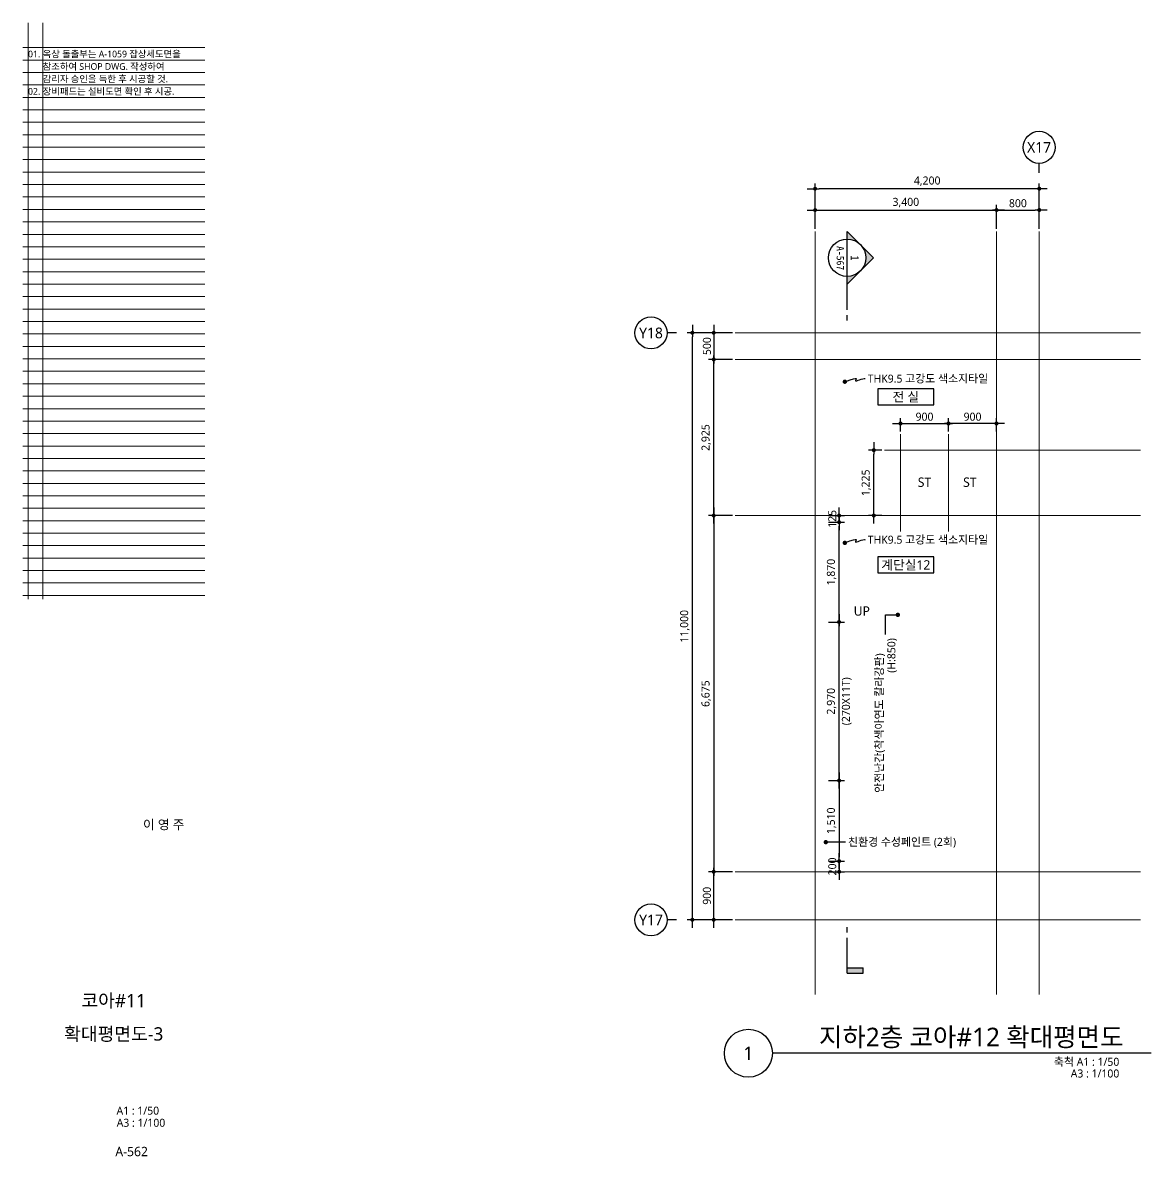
# Model space of a CAD drawing. Header units: millimetres. Extents: x 1467181 to 1850972, y 836037 to 895281.
# Drawn here: x 1716942 to 1738091, y 836037 to 857281 of the extents above; entities that cross this region are included whole.
import ezdxf
from ezdxf.enums import TextEntityAlignment as Align

# ---------------------------------------------------------------- set-up
doc = ezdxf.new("R2010")
doc.units = ezdxf.units.MM
doc.header["$MEASUREMENT"] = 0
doc.linetypes.add('CEN', pattern=[62, 60, -1, 0, -1])
doc.layers.get('0').update_dxf_attribs({"linetype": 'CONTINUOUS'})
for name, color, linetype, lineweight in [('A-AXIS-BUBL', 7, 'CONTINUOUS', 25), ('A-BORD-TEXT', 3, 'CONTINUOUS', 25), ('A-CNTL', 1, 'CEN', 15), ('A-DIMS', 7, 'CONTINUOUS', 25), ('A-MKXS-LEAD', 7, 'CONTINUOUS', 25), ('A-MKXS-MAK1', 3, 'CONTINUOUS', 25), ('A-MKXS-TEXT1', 3, 'CONTINUOUS', 25), ('A-MKXS-TEXT2', 7, 'CONTINUOUS', 25), ('A-MKXX-NAME', 3, 'CONTINUOUS', 25), ('A-MKXX-SYMB', 7, 'CONTINUOUS', 25), ('A-XXXX-SYMB', 7, 'CONTINUOUS', 25), ('A-XXXX-TXT1', 3, 'CONTINUOUS', 25), ('A-XXXX-TXT2', 3, 'CONTINUOUS', 25)]:
    doc.layers.add(name, color=color, linetype=linetype, lineweight=lineweight)
doc.layers.add('A-XXXX-NPLT', color=144, linetype='CONTINUOUS', lineweight=15, plot=False)
doc.styles.add('HY울릉도L', font='')
doc.styles.add('돋움체', font='')
doc.styles.add('맑은 고딕', font='malgun.ttf')
doc.styles.add('맑은고딕', font='malgun.ttf')
doc.styles.get('HY울릉도L').set_extended_font_data('HYwulM')
doc.styles.get('돋움체').set_extended_font_data('DotumChe')
doc.dimstyles.new('CDIM', dxfattribs={"dimtxt": 3, "dimasz": 1.5, "dimexe": 2, "dimexo": 1, "dimgap": 1, "dimtad": 1, "dimdec": 0, "dimrnd": 0.5, "dimzin": 0, "dimdsep": 32, "dimlunit": 6, "dimtxsty": 'HY울릉도L', "dimblk1": '_CIDOT', "dimblk2": '_CIDOT', "dimsah": 1, "dimcen": 5.5, "dimclrd": 2, "dimclre": 2, "dimclrt": 7, "dimadec": 0, "dimazin": 0, "dimtfac": 1, "dimtdec": 0, "dimtix": 1, "dimtmove": 2, "dimatfit": 1, "dimldrblk": '_CIDOT', "dimfxl": 1, "dimtolj": 1, "dimtzin": 0, "dimlwd": -1, "dimarcsym": 0})

# ---------------------------------------------------------------- blocks, each defined once
blk = doc.blocks.new('_CIDOT')
at = {"color": 0, "linetype": 'ByBlock'}
blk.add_line((2, 0), (-1, 0), dxfattribs=at)
at = {"color": 0, "linetype": 'ByBlock', "const_width": 0.5}
blk.add_lwpolyline([(-0.25, 0, 1), (0.25, 0, 1)], format="xyb", close=True, dxfattribs=at)
blk = doc.blocks.new('*D48')
at = {"layer": 'A-DIMS', "lineweight": -2, "transparency": 16777216}
for p, q in [((-4200, 1950), (-4200, 2400)), ((-800, 1950), (-800, 2400))]:
    blk.add_line(p, q, dxfattribs=at)
at = {"layer": 'A-DIMS', "transparency": 16777216}
blk.add_line((-4125, 2300), (-875, 2300), dxfattribs=at)
at = {"layer": 'A-DIMS', "transparency": 16777216, "xscale": 75, "yscale": 75, "zscale": 75, "rotation": 180}
blk.add_blockref('_CIDOT', (-4200, 2300), dxfattribs=at)
at = {"layer": 'A-DIMS', "transparency": 16777216, "xscale": 75, "yscale": 75, "zscale": 75}
blk.add_blockref('_CIDOT', (-800, 2300), dxfattribs=at)
at = {"layer": 'A-DIMS', "color": 3, "transparency": 16777216, "insert": (-2500, 2440), "char_height": 150, "attachment_point": 5, "style": '맑은고딕'}
blk.add_mtext('\\A1;3,400', dxfattribs=at)
blk = doc.blocks.new('*D49')
at = {"layer": 'A-DIMS', "lineweight": -2, "transparency": 16777216}
for p, q in [((-5750, -3425), (-6200, -3425)), ((-5750, -10100), (-6200, -10100))]:
    blk.add_line(p, q, dxfattribs=at)
at = {"layer": 'A-DIMS', "transparency": 16777216}
blk.add_line((-6100, -3500), (-6100, -10025), dxfattribs=at)
at = {"layer": 'A-DIMS', "transparency": 16777216, "xscale": 75, "yscale": 75, "zscale": 75}
for p, rotation in [((-6100, -3425), 90), ((-6100, -10100), 270)]:
    blk.add_blockref('_CIDOT', p, dxfattribs=dict(at, rotation=rotation))
at = {"layer": 'A-DIMS', "color": 3, "transparency": 16777216, "insert": (-6240, -6763), "char_height": 150, "attachment_point": 5, "rotation": 90, "style": '맑은고딕'}
blk.add_mtext('\\A1;6,675', dxfattribs=at)
blk = doc.blocks.new('*D50')
at = {"layer": 'A-DIMS', "lineweight": -2, "transparency": 16777216}
for p, q in [((-800, 1950), (-800, 2400)), ((0, 1950), (0, 2400))]:
    blk.add_line(p, q, dxfattribs=at)
at = {"layer": 'A-DIMS', "transparency": 16777216}
blk.add_line((-725, 2300), (-75, 2300), dxfattribs=at)
at = {"layer": 'A-DIMS', "transparency": 16777216, "xscale": 75, "yscale": 75, "zscale": 75, "rotation": 180}
blk.add_blockref('_CIDOT', (-800, 2300), dxfattribs=at)
at = {"layer": 'A-DIMS', "transparency": 16777216, "xscale": 75, "yscale": 75, "zscale": 75}
blk.add_blockref('_CIDOT', (0, 2300), dxfattribs=at)
at = {"layer": 'A-DIMS', "color": 3, "transparency": 16777216, "insert": (-400, 2427), "char_height": 150, "attachment_point": 5, "style": '맑은고딕'}
blk.add_mtext('\\A1;800', dxfattribs=at)
blk = doc.blocks.new('*D51')
at = {"layer": 'A-DIMS', "lineweight": -2, "transparency": 16777216}
for p, q in [((-4200, 1950), (-4200, 2800)), ((0, 1950), (0, 2800))]:
    blk.add_line(p, q, dxfattribs=at)
at = {"layer": 'A-DIMS', "transparency": 16777216}
blk.add_line((-75, 2700), (-4125, 2700), dxfattribs=at)
at = {"layer": 'A-DIMS', "transparency": 16777216, "xscale": 75, "yscale": 75, "zscale": 75, "rotation": 180}
blk.add_blockref('_CIDOT', (-4200, 2700), dxfattribs=at)
at = {"layer": 'A-DIMS', "transparency": 16777216, "xscale": 75, "yscale": 75, "zscale": 75}
blk.add_blockref('_CIDOT', (0, 2700), dxfattribs=at)
at = {"layer": 'A-DIMS', "color": 3, "transparency": 16777216, "insert": (-2100, 2840), "char_height": 150, "attachment_point": 5, "style": '맑은고딕'}
blk.add_mtext('\\A1;4,200', dxfattribs=at)
blk = doc.blocks.new('*D52')
at = {"layer": 'A-DIMS', "lineweight": -2, "transparency": 16777216}
for p, q in [((-5750, 0), (-6600, 0)), ((-5750, -11000), (-6600, -11000))]:
    blk.add_line(p, q, dxfattribs=at)
at = {"layer": 'A-DIMS', "transparency": 16777216}
blk.add_line((-6500, -10925), (-6500, -75), dxfattribs=at)
at = {"layer": 'A-DIMS', "transparency": 16777216, "xscale": 75, "yscale": 75, "zscale": 75}
for p, rotation in [((-6500, 0), 90), ((-6500, -11000), 270)]:
    blk.add_blockref('_CIDOT', p, dxfattribs=dict(at, rotation=rotation))
at = {"layer": 'A-DIMS', "color": 3, "transparency": 16777216, "insert": (-6640, -5500), "char_height": 150, "attachment_point": 5, "rotation": 90, "style": '맑은고딕'}
blk.add_mtext('\\A1;11,000', dxfattribs=at)
blk = doc.blocks.new('*D53')
at = {"layer": 'A-DIMS', "lineweight": -2, "transparency": 16777216}
for p, q in [((-5750, 0), (-6200, 0)), ((-5750, -500), (-6200, -500))]:
    blk.add_line(p, q, dxfattribs=at)
at = {"layer": 'A-DIMS', "transparency": 16777216}
blk.add_line((-6100, -75), (-6100, -425), dxfattribs=at)
at = {"layer": 'A-DIMS', "transparency": 16777216, "xscale": 75, "yscale": 75, "zscale": 75}
for p, rotation in [((-6100, 0), 90), ((-6100, -500), 270)]:
    blk.add_blockref('_CIDOT', p, dxfattribs=dict(at, rotation=rotation))
at = {"layer": 'A-DIMS', "color": 3, "transparency": 16777216, "insert": (-6227, -250), "char_height": 150, "attachment_point": 5, "rotation": 90, "style": '맑은고딕'}
blk.add_mtext('\\A1;500', dxfattribs=at)
blk = doc.blocks.new('*D46')
at = {"layer": 'A-DIMS', "lineweight": -2, "transparency": 16777216}
for p, q in [((-5750, -10100), (-6200, -10100)), ((-5750, -11000), (-6200, -11000))]:
    blk.add_line(p, q, dxfattribs=at)
at = {"layer": 'A-DIMS', "transparency": 16777216}
blk.add_line((-6100, -10925), (-6100, -10175), dxfattribs=at)
at = {"layer": 'A-DIMS', "transparency": 16777216, "xscale": 75, "yscale": 75, "zscale": 75}
for p, rotation in [((-6100, -10100), 90), ((-6100, -11000), 270)]:
    blk.add_blockref('_CIDOT', p, dxfattribs=dict(at, rotation=rotation))
at = {"layer": 'A-DIMS', "color": 3, "transparency": 16777216, "insert": (-6227, -10550), "char_height": 150, "attachment_point": 5, "rotation": 90, "style": '맑은고딕'}
blk.add_mtext('\\A1;900', dxfattribs=at)
blk = doc.blocks.new('*D47')
at = {"layer": 'A-DIMS', "lineweight": -2, "transparency": 16777216}
for p, q in [((-5750, -500), (-6200, -500)), ((-5750, -3425), (-6200, -3425))]:
    blk.add_line(p, q, dxfattribs=at)
at = {"layer": 'A-DIMS', "transparency": 16777216}
blk.add_line((-6100, -3350), (-6100, -575), dxfattribs=at)
at = {"layer": 'A-DIMS', "transparency": 16777216, "xscale": 75, "yscale": 75, "zscale": 75}
for p, rotation in [((-6100, -500), 90), ((-6100, -3425), 270)]:
    blk.add_blockref('_CIDOT', p, dxfattribs=dict(at, rotation=rotation))
at = {"layer": 'A-DIMS', "color": 3, "transparency": 16777216, "insert": (-6240, -1963), "char_height": 150, "attachment_point": 5, "rotation": 90, "style": '맑은고딕'}
blk.add_mtext('\\A1;2,925', dxfattribs=at)
blk = doc.blocks.new('*D54')
at = {"layer": 'A-DIMS', "lineweight": -2, "transparency": 16777216}
for p, q in [((-2600, -1850), (-2600, -1600)), ((-1700, -1850), (-1700, -1600))]:
    blk.add_line(p, q, dxfattribs=at)
at = {"layer": 'A-DIMS', "transparency": 16777216}
blk.add_line((-2525, -1700), (-1775, -1700), dxfattribs=at)
at = {"layer": 'A-DIMS', "transparency": 16777216, "xscale": 75, "yscale": 75, "zscale": 75, "rotation": 180}
blk.add_blockref('_CIDOT', (-2600, -1700), dxfattribs=at)
at = {"layer": 'A-DIMS', "transparency": 16777216, "xscale": 75, "yscale": 75, "zscale": 75}
blk.add_blockref('_CIDOT', (-1700, -1700), dxfattribs=at)
at = {"layer": 'A-DIMS', "color": 3, "transparency": 16777216, "insert": (-2150, -1573), "char_height": 150, "attachment_point": 5, "style": '맑은고딕'}
blk.add_mtext('\\A1;900', dxfattribs=at)
blk = doc.blocks.new('*D55')
at = {"layer": 'A-DIMS', "lineweight": -2, "transparency": 16777216}
for p, q in [((-1700, -1850), (-1700, -1600)), ((-800, -1850), (-800, -1600))]:
    blk.add_line(p, q, dxfattribs=at)
at = {"layer": 'A-DIMS', "transparency": 16777216}
blk.add_line((-875, -1700), (-1625, -1700), dxfattribs=at)
at = {"layer": 'A-DIMS', "transparency": 16777216, "xscale": 75, "yscale": 75, "zscale": 75, "rotation": 180}
blk.add_blockref('_CIDOT', (-1700, -1700), dxfattribs=at)
at = {"layer": 'A-DIMS', "transparency": 16777216, "xscale": 75, "yscale": 75, "zscale": 75}
blk.add_blockref('_CIDOT', (-800, -1700), dxfattribs=at)
at = {"layer": 'A-DIMS', "color": 3, "transparency": 16777216, "insert": (-1250, -1573), "char_height": 150, "attachment_point": 5, "style": '맑은고딕'}
blk.add_mtext('\\A1;900', dxfattribs=at)
blk = doc.blocks.new('*D56')
at = {"layer": 'A-DIMS', "lineweight": -2, "transparency": 16777216}
for p, q in [((-2950, -2200), (-3200, -2200)), ((-2950, -3425), (-3200, -3425))]:
    blk.add_line(p, q, dxfattribs=at)
at = {"layer": 'A-DIMS', "transparency": 16777216}
blk.add_line((-3100, -3350), (-3100, -2275), dxfattribs=at)
at = {"layer": 'A-DIMS', "transparency": 16777216, "xscale": 75, "yscale": 75, "zscale": 75}
for p, rotation in [((-3100, -2200), 90), ((-3100, -3425), 270)]:
    blk.add_blockref('_CIDOT', p, dxfattribs=dict(at, rotation=rotation))
at = {"layer": 'A-DIMS', "color": 3, "transparency": 16777216, "insert": (-3240, -2812), "char_height": 150, "attachment_point": 5, "rotation": 90, "style": '맑은고딕'}
blk.add_mtext('\\A1;1,225', dxfattribs=at)
blk = doc.blocks.new('CORE 12- 단면')
at = {"layer": 'A-MKXS-MAK1'}
blk.add_hatch(color=256, dxfattribs=at).paths.add_polyline_path([(22637, 13298), (22637, 13398), (22937, 13398), (22937, 13298)])
h = blk.add_hatch(color=256, dxfattribs=at)
h.paths.add_polyline_path([(22442, -7), (22690, 241, 0.414214), (22690, -254)])
h.paths.add_polyline_path([(22690, 241), (22937, 488), (22937, 343, 0.198912)])
h.paths.add_polyline_path([(22690, -254, 0.198912), (22937, -357), (22937, -502)])
for p, q in [((22637, 13398), (22637, 13298)), ((22937, 13398), (22637, 13398)), ((22937, 13398), (22937, 12735)), ((22937, 13298), (22637, 13298)), ((22937, 12635), (22937, 12535)), ((22937, 1166), (22937, 1066)), ((22937, 966), (22937, -502)), ((22937, 488), (22442, -7)), ((22937, -502), (22442, -7))]:
    blk.add_line(p, q, dxfattribs=at)
blk.add_circle((22937, -7), 350, dxfattribs=at)
at = {"layer": 'A-MKXS-TEXT2', "style": '돋움체'}
for s, height, p in [('A-567', 140, (23065, 0)), ('1', 150, (22793, -2))]:
    blk.add_text(s, height=height, rotation=90, dxfattribs=at).set_placement(p, align=Align.MIDDLE)
blk = doc.blocks.new('*D664')
at = {"layer": 'A-DIMS', "lineweight": -2, "transparency": 16777216}
for p, q in [((1732040, 846049), (1732340, 846049)), ((1732040, 843079), (1732340, 843079))]:
    blk.add_line(p, q, dxfattribs=at)
at = {"layer": 'A-DIMS', "transparency": 16777216}
blk.add_line((1732240, 843154), (1732240, 845974), dxfattribs=at)
at = {"layer": 'A-DIMS', "transparency": 16777216, "xscale": 75, "yscale": 75, "zscale": 75}
for p, rotation in [((1732240, 846049), 90), ((1732240, 843079), 270)]:
    blk.add_blockref('_CIDOT', p, dxfattribs=dict(at, rotation=rotation))
at = {"layer": 'A-DIMS', "color": 3, "transparency": 16777216, "char_height": 150, "attachment_point": 5, "rotation": 90, "style": '맑은고딕'}
for s, insert in [('\\A1;(270X11T)', (1732384, 844564)), ('\\A1;2,970', (1732100, 844564))]:
    blk.add_mtext(s, dxfattribs=dict(at, insert=insert))
blk = doc.blocks.new('*D665')
at = {"layer": 'A-DIMS', "lineweight": -2, "transparency": 16777216}
for p, q in [((1732040, 843079), (1732340, 843079)), ((1732040, 841569), (1732340, 841569))]:
    blk.add_line(p, q, dxfattribs=at)
at = {"layer": 'A-DIMS', "transparency": 16777216}
blk.add_line((1732240, 843004), (1732240, 841644), dxfattribs=at)
at = {"layer": 'A-DIMS', "transparency": 16777216, "xscale": 75, "yscale": 75, "zscale": 75}
for p, rotation in [((1732240, 843079), 90), ((1732240, 841569), 270)]:
    blk.add_blockref('_CIDOT', p, dxfattribs=dict(at, rotation=rotation))
at = {"layer": 'A-DIMS', "color": 3, "transparency": 16777216, "insert": (1732100, 842324), "char_height": 150, "attachment_point": 5, "rotation": 90, "style": '맑은고딕'}
blk.add_mtext('\\A1;1,510', dxfattribs=at)
blk = doc.blocks.new('*D666')
at = {"layer": 'A-DIMS', "lineweight": -2, "transparency": 16777216}
for p, q in [((1732040, 847919), (1732340, 847919)), ((1732040, 846049), (1732340, 846049))]:
    blk.add_line(p, q, dxfattribs=at)
at = {"layer": 'A-DIMS', "transparency": 16777216}
blk.add_line((1732240, 846124), (1732240, 847844), dxfattribs=at)
at = {"layer": 'A-DIMS', "transparency": 16777216, "xscale": 75, "yscale": 75, "zscale": 75}
for p, rotation in [((1732240, 847919), 90), ((1732240, 846049), 270)]:
    blk.add_blockref('_CIDOT', p, dxfattribs=dict(at, rotation=rotation))
at = {"layer": 'A-DIMS', "color": 3, "transparency": 16777216, "insert": (1732100, 846984), "char_height": 150, "attachment_point": 5, "rotation": 90, "style": '맑은고딕'}
blk.add_mtext('\\A1;1,870', dxfattribs=at)
blk = doc.blocks.new('*D667')
at = {"layer": 'A-DIMS', "transparency": 16777216}
for p, q in [((1732240, 848119), (1732240, 848194)), ((1732240, 847919), (1732240, 848044)), ((1732240, 847844), (1732240, 847769))]:
    blk.add_line(p, q, dxfattribs=at)
at = {"layer": 'A-DIMS', "lineweight": -2, "transparency": 16777216}
for p, q in [((1732040, 848044), (1732340, 848044)), ((1732040, 847919), (1732340, 847919))]:
    blk.add_line(p, q, dxfattribs=at)
at = {"layer": 'A-DIMS', "transparency": 16777216, "xscale": 75, "yscale": 75, "zscale": 75}
for p, rotation in [((1732240, 848044), 270), ((1732240, 847919), 90)]:
    blk.add_blockref('_CIDOT', p, dxfattribs=dict(at, rotation=rotation))
at = {"layer": 'A-DIMS', "color": 3, "transparency": 16777216, "insert": (1732113, 847982), "char_height": 150, "attachment_point": 5, "rotation": 90, "style": '맑은고딕'}
blk.add_mtext('\\A1;125', dxfattribs=at)
blk = doc.blocks.new('*D668')
at = {"layer": 'A-DIMS', "transparency": 16777216}
for p, q in [((1732241, 841644), (1732241, 841719)), ((1732241, 841569), (1732241, 841369)), ((1732241, 841294), (1732241, 841219))]:
    blk.add_line(p, q, dxfattribs=at)
at = {"layer": 'A-DIMS', "lineweight": -2, "transparency": 16777216}
for p, q in [((1732041, 841569), (1732341, 841569)), ((1732041, 841369), (1732341, 841369))]:
    blk.add_line(p, q, dxfattribs=at)
at = {"layer": 'A-DIMS', "transparency": 16777216, "xscale": 75, "yscale": 75, "zscale": 75}
for p, rotation in [((1732241, 841569), 270), ((1732241, 841369), 90)]:
    blk.add_blockref('_CIDOT', p, dxfattribs=dict(at, rotation=rotation))
at = {"layer": 'A-DIMS', "color": 3, "transparency": 16777216, "insert": (1732113, 841469), "char_height": 150, "attachment_point": 5, "rotation": 90, "style": '맑은고딕'}
blk.add_mtext('\\A1;200', dxfattribs=at)
blk = doc.blocks.new('NOTE(220317)')
at = {"layer": 'A-XXXX-NPLT'}
for p, q in [((1010649.8, 179732.7), (1010649.8, 175412.7)), ((1010759.8, 179732.7), (1010759.8, 175412.7)), ((1010609.8, 179546.1), (1011974.8, 179546.1)), ((1010609.8, 179452.7), (1011974.8, 179452.7)), ((1010609.8, 179359.4), (1011974.8, 179359.4)), ((1010609.8, 179266.1), (1011974.8, 179266.1)), ((1010609.8, 179172.7), (1011974.8, 179172.7)), ((1010609.8, 179079.4), (1011974.8, 179079.4)), ((1010609.8, 178986.1), (1011974.8, 178986.1)), ((1010609.8, 178892.7), (1011974.8, 178892.7)), ((1010609.8, 178799.4), (1011974.8, 178799.4)), ((1010609.8, 178706.1), (1011974.8, 178706.1)), ((1010609.8, 178612.7), (1011974.8, 178612.7)), ((1010609.8, 178519.4), (1011974.8, 178519.4)), ((1010609.8, 178426.1), (1011974.8, 178426.1)), ((1010609.8, 178332.7), (1011974.8, 178332.7)), ((1010609.8, 178239.4), (1011974.8, 178239.4)), ((1010609.8, 178146.1), (1011974.8, 178146.1)), ((1010609.8, 178052.7), (1011974.8, 178052.7)), ((1010609.8, 177959.4), (1011974.8, 177959.4)), ((1010609.8, 177866.1), (1011974.8, 177866.1)), ((1010609.8, 177772.7), (1011974.8, 177772.7)), ((1010609.8, 177679.4), (1011974.8, 177679.4)), ((1010609.8, 177586.1), (1011974.8, 177586.1)), ((1010609.8, 177492.7), (1011974.8, 177492.7)), ((1010609.8, 177399.4), (1011974.8, 177399.4)), ((1010609.8, 177306.1), (1011974.8, 177306.1)), ((1010609.8, 177212.7), (1011974.8, 177212.7)), ((1010609.8, 177119.4), (1011974.8, 177119.4)), ((1010609.8, 177026.1), (1011974.8, 177026.1)), ((1010609.8, 176932.7), (1011974.8, 176932.7)), ((1010609.8, 176839.4), (1011974.8, 176839.4)), ((1010609.8, 176746.1), (1011974.8, 176746.1)), ((1010609.8, 176652.7), (1011974.8, 176652.7)), ((1010609.8, 176559.4), (1011974.8, 176559.4)), ((1010609.8, 176466.1), (1011974.8, 176466.1)), ((1010609.8, 176372.7), (1011974.8, 176372.7)), ((1010609.8, 176279.4), (1011974.8, 176279.4)), ((1010609.8, 176186.1), (1011974.8, 176186.1)), ((1010609.8, 176092.7), (1011974.8, 176092.7)), ((1010609.8, 175999.4), (1011974.8, 175999.4)), ((1010609.8, 175906.1), (1011974.8, 175906.1)), ((1010609.8, 175812.7), (1011974.8, 175812.7)), ((1010609.8, 175719.4), (1011974.8, 175719.4)), ((1010609.8, 175626.1), (1011974.8, 175626.1)), ((1010609.8, 175532.7), (1011974.8, 175532.7)), ((1010609.8, 175439.4), (1011974.8, 175439.4))]:
    blk.add_line(p, q, dxfattribs=at)
blk = doc.blocks.new('NOTE_확대평면도_1')
at = {"layer": 'A-XXXX-TXT2', "style": '맑은 고딕'}
for s, p in [('01.', (7576.5, 4901.4)), ('옥상 돌출부는 A-1059 잡상세도면을', (7631.5, 4901.4)), ('참조하여 SHOP DWG. 작성하여', (7631.5, 4854.8)), ('감리자 승인을 득한 후 시공할 것.', (7631.5, 4808.1)), ('02.', (7576.5, 4761.4)), ('장비패드는 설비도면 확인 후 시공.', (7631.5, 4761.4))]:
    blk.add_text(s, height=25, dxfattribs=at).set_placement(p, align=Align.MIDDLE_LEFT)
blk = doc.blocks.new('CORE12_GRID')
at = {"layer": 'A-AXIS-BUBL', "ltscale": 0.2}
for p, q in [((0, 3000), (0, 3175)), ((-6800, 0), (-6975, 0)), ((-6800, -11000), (-6975, -11000))]:
    blk.add_line(p, q, dxfattribs=at)
for centre in [(-2.9, 3475), (-7275, -2.9), (-7275, -11002.9)]:
    blk.add_circle(centre, 300, dxfattribs=at)
at = {"layer": 'A-CNTL'}
for p, q in [((-4200, -12400), (-4200, 1900)), ((-800, -12400), (-800, 1900)), ((0, -12400), (0, 1900)), ((-5700, 0), (1900, 0)), ((-5700, -500), (1900, -500)), ((-2600, -3725), (-2600, -1900)), ((-1700, -3725), (-1700, -1900)), ((-2900, -2200), (1900, -2200)), ((-5700, -3425), (1900, -3425)), ((-5700, -10100), (1900, -10100)), ((-5700, -11000), (1900, -11000))]:
    blk.add_line(p, q, dxfattribs=at)
at = {"layer": 'A-XXXX-TXT2', "ltscale": 0.2, "style": '맑은고딕'}
for s, p in [('X17', (-2.9, 3475)), ('Y18', (-7275, -2.9)), ('Y17', (-7275, -11002.9))]:
    blk.add_text(s, height=200, dxfattribs=at).set_placement(p, align=Align.MIDDLE)
at = {"layer": 'A-DIMS'}
for base, p1, p2, angle, picture, middle in [((-4200, 2700), (0, 1900), (-4200, 1900), 180, '*D51', (-2100, 2840.1)), ((-6500, 0), (-5700, -11000), (-5700, 0), 270, '*D52', (-6640.5, -5500)), ((-6100, -500), (-5700, 0), (-5700, -500), 90, '*D53', (-6227.5, -250)), ((-6100, -500), (-5700, -3425), (-5700, -500), 270, '*D47', (-6240.1, -1962.5)), ((-1700, -1700), (-800, -1900), (-1700, -1900), 180, '*D55', (-1250, -1572.5)), ((-3100, -2200), (-2900, -3425), (-2900, -2200), 90, '*D56', (-3240.5, -2812.5)), ((-6100, -10100), (-5700, -3425), (-5700, -10100), 90, '*D49', (-6240.1, -6762.5)), ((-6100, -10100), (-5700, -11000), (-5700, -10100), 270, '*D46', (-6227.5, -10550))]:
    dim = blk.add_linear_dim(base=base, p1=p1, p2=p2, angle=angle, dimstyle='CDIM', override={"dimscale": 50, "dimtxsty": '맑은고딕', "dimclrd": 256, "dimclre": 256, "dimclrt": 3}, dxfattribs=at)
    dim.commit()
    dim.dimension.update_dxf_attribs({"geometry": picture, "text_midpoint": middle})
for base, p1, p2, picture, middle in [((-800, 2300), (-4200, 1900), (-800, 1900), '*D48', (-2500, 2440.1)), ((0, 2300), (-800, 1900), (0, 1900), '*D50', (-400, 2427.5)), ((-1700, -1700), (-2600, -1900), (-1700, -1900), '*D54', (-2150, -1572.5))]:
    dim = blk.add_linear_dim(base=base, p1=p1, p2=p2, dimstyle='CDIM', override={"dimscale": 50, "dimtxsty": '맑은고딕', "dimclrd": 256, "dimclre": 256, "dimclrt": 3}, dxfattribs=at)
    dim.commit()
    dim.dimension.update_dxf_attribs({"geometry": picture, "text_midpoint": middle})

msp = doc.modelspace()

# ---------------------------------------------------------------- linework, layer by layer
at = {"layer": 'A-MKXS-LEAD'}
for points in [[(1732346.7, 850551.3), (1732444.5, 850588.2), (1732508.2, 850608.1), (1732544.4, 850614.5), (1732559.8, 850611), (1732561, 850601.1), (1732554.5, 850588.3), (1732546.9, 850576.1), (1732545, 850568.1), (1732553.6, 850566.7), (1732571.8, 850571.1), (1732596.6, 850579.4), (1732625.5, 850589.5), (1732655.7, 850599.6), (1732684.5, 850607.7), (1732709.2, 850612), (1732727.1, 850610.6)], [(1732346.4, 847533), (1732444.2, 847569.8), (1732507.9, 847589.7), (1732544.1, 847596.2), (1732559.5, 847592.7), (1732560.7, 847582.8), (1732554.2, 847570), (1732546.7, 847557.8), (1732544.7, 847549.7), (1732553.4, 847548.4), (1732571.5, 847552.8), (1732596.4, 847561), (1732625.2, 847571.1), (1732655.5, 847581.2), (1732684.3, 847589.4), (1732709, 847593.7), (1732726.8, 847592.2)], [(1733107, 845817.3), (1733107, 846184.4), (1733340.8, 846184.4)], [(1732357.5, 841923.9), (1731990.5, 841923.9), (1731990.5, 841923.9)]]:
    msp.add_lwpolyline(points, dxfattribs=at)
at = {"layer": 'A-MKXS-LEAD', "const_width": 40}
for points in [[(1732326.8, 850553.7, 1), (1732368.3, 850549.6, 1)], [(1732326.5, 847535.4, 1), (1732368, 847531.2, 1)], [(1733338.7, 846163.6, 1), (1733342.8, 846205.1, 1)], [(1731969.8, 841921.9, -1), (1732011.2, 841926, -1)]]:
    msp.add_lwpolyline(points, format="xyb", close=True, dxfattribs=at)
at = {"layer": 'A-MKXX-SYMB'}
for points in [[(1734015.7, 850419.4), (1732965.7, 850419.4), (1732965.7, 850119.4), (1734015.7, 850119.4)], [(1734015.7, 847269.4), (1732965.7, 847269.4), (1732965.7, 846969.4), (1734015.7, 846969.4)]]:
    msp.add_lwpolyline(points, close=True, dxfattribs=at)
at = {"layer": 'A-XXXX-SYMB'}
msp.add_line((1738090.7, 837969.4), (1730990.7, 837969.4), dxfattribs=at)
msp.add_circle((1730540.7, 837969.4), 450, dxfattribs=at)

# ---------------------------------------------------------------- block references
for name, p, xscale, yscale, zscale in [('NOTE(220317)', (-809582.5, 407948.8), 2.499999981306344, 2.499999981306344, 2.499999981306344), ('NOTE_확대평면도_1', (1679159.5, 832186), 4.999999962612687, 4.999999962612687, 4.999999962612687)]:
    msp.add_blockref(name, p, dxfattribs=dict(xscale=xscale, yscale=yscale, zscale=zscale))
at = {"layer": 'A-DIMS'}
msp.add_blockref('CORE12_GRID', (1735990.7, 851469.4), dxfattribs=at)
at = {"layer": 'A-DIMS', "rotation": 180}
msp.add_blockref('CORE 12- 단면', (1755328.1, 852867.8), dxfattribs=at)

# ---------------------------------------------------------------- texts
at = {"layer": 'A-BORD-TEXT', "style": '맑은고딕'}
for s, height, p in [('이 영 주', 175, (1719973.8, 842165.5)), ('A1 : 1/50', 150, (1719499, 836817.8)), ('A3 : 1/100', 150, (1719613.9, 836591)), ('A-562', 175, (1719289.2, 836039.2))]:
    msp.add_text(s, height=height, dxfattribs=at).set_placement(p, align=Align.RIGHT)
for s, p in [('코아#11', (1718648.2, 838955.6)), ('확대평면도-3', (1718648.2, 838330.6))]:
    msp.add_text(s, height=250, dxfattribs=at).set_placement(p, align=Align.MIDDLE_CENTER)
at = {"layer": 'A-MKXS-TEXT1', "style": '맑은고딕'}
for s, p in [('THK9.5 고강도 색소지타일', (1732777.1, 850610.6)), ('THK9.5 고강도 색소지타일', (1732776.8, 847592.2)), ('친환경 수성페인트 (2회)', (1732407.5, 841929.7))]:
    msp.add_text(s, height=150, dxfattribs=at).set_placement(p, align=Align.MIDDLE_LEFT)
for s, p in [('(H:850)', (1733220, 845097.8)), ('안전난간(착색아연도 칼라강판)', (1732992.5, 842847.4))]:
    msp.add_text(s, height=150, rotation=90, dxfattribs=at).set_placement(p, align=Align.MIDDLE_LEFT)
at = {"layer": 'A-MKXX-NAME', "style": '맑은고딕'}
for s, p in [('전 실', (1733490.7, 850269.4)), ('ST', (1733840.7, 848669.4)), ('ST', (1734690.7, 848669.4)), ('계단실12', (1733490.7, 847119.4)), ('UP', (1732665.8, 846255.5))]:
    msp.add_text(s, height=175, dxfattribs=at).set_placement(p, align=Align.MIDDLE_CENTER)
at = {"layer": 'A-XXXX-TXT1', "style": '맑은고딕'}
msp.add_text('지하2층 코아#12 확대평면도', height=350, dxfattribs=at).set_placement((1737568.7, 837992), align=Align.BOTTOM_RIGHT)
msp.add_text('1', height=250, dxfattribs=at).set_placement((1730540.7, 837969.4), align=Align.MIDDLE)
for s, p in [('축척 A1 : 1/50', (1737490.9, 837883.2)), ('A3 : 1/100', (1737490.9, 837664.3))]:
    msp.add_text(s, height=150, dxfattribs=at).set_placement(p, align=Align.TOP_RIGHT)

# ---------------------------------------------------------------- dimensions: what is measured, and where the dimension line sits
at = {"layer": 'A-DIMS'}
for base, p1, p2, text, picture, middle in [((1732240.5, 848044.4), (1731990.5, 847919.4), (1731990.5, 848044.4), '<>\\X', '*D667', (1732240.5, 847981.9)), ((1732240.5, 847919.4), (1731990.5, 846049.4), (1731990.5, 847919.4), '<>\\X', '*D666', (1732240.5, 846984.4)), ((1732240.5, 846049.4), (1731990.5, 843079.4), (1731990.5, 846049.4), '<>\\X(270X11T)', '*D664', (1732240.5, 844564.4))]:
    dim = msp.add_linear_dim(base=base, p1=p1, p2=p2, angle=270, text=text, dimstyle='CDIM', override={"dimscale": 50, "dimtxsty": '맑은고딕', "dimclrd": 256, "dimclre": 256, "dimclrt": 3}, dxfattribs=at)
    dim.commit()
    dim.dimension.update_dxf_attribs({"geometry": picture, "text_midpoint": middle})
for base, p1, p2, picture, middle in [((1732240.5, 841569.4), (1731990.5, 843079.4), (1731990.5, 841569.4), '*D665', (1732100, 842324.4)), ((1732240.6, 841369.4), (1731990.6, 841569.4), (1731990.6, 841369.4), '*D668', (1732113.1, 841469.4))]:
    dim = msp.add_linear_dim(base=base, p1=p1, p2=p2, angle=270, dimstyle='CDIM', override={"dimscale": 50, "dimtxsty": '맑은고딕', "dimclrd": 256, "dimclre": 256, "dimclrt": 3}, dxfattribs=at)
    dim.commit()
    dim.dimension.update_dxf_attribs({"geometry": picture, "text_midpoint": middle})

doc.saveas('drawing.dxf')
